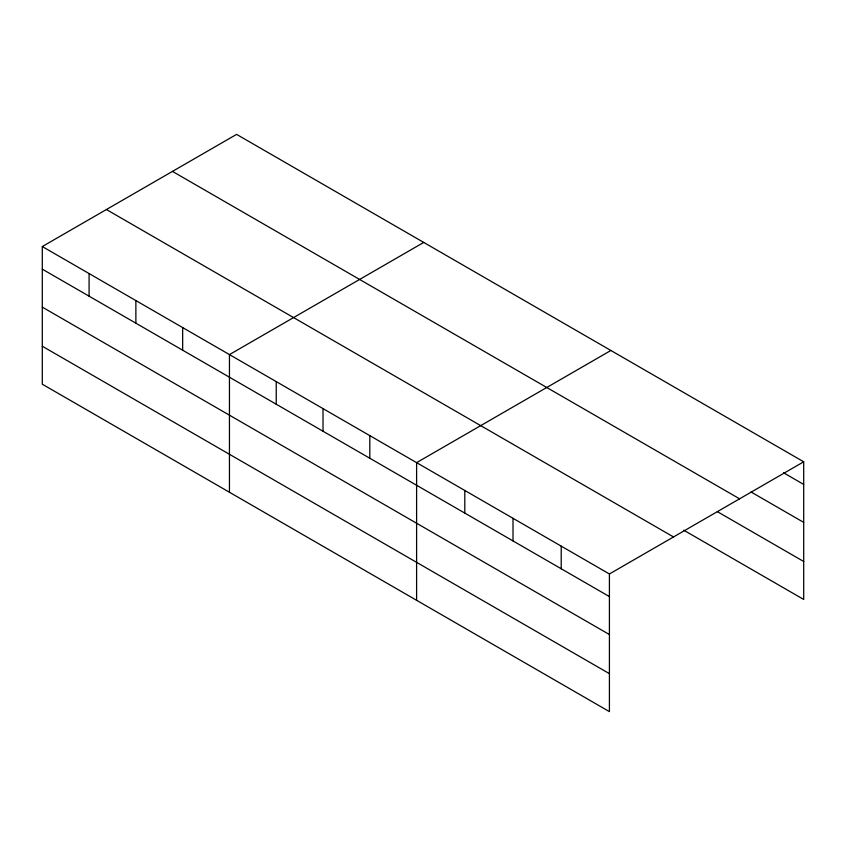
<?xml version="1.0" encoding="UTF-8"?>
<svg xmlns="http://www.w3.org/2000/svg" width="846" height="846" viewBox="0 0 846 846"><rect width="100%" height="100%" fill="white"/><g stroke="black" fill="none" stroke-linecap="round" stroke-linejoin="round"><path stroke-width="1.27" d="M609.416 634.553L609.416 573.969L42.3 246.546L42.3 384.2L609.416 711.623L609.416 634.553L42.3 307.13M683.748 530.199L803.7 599.454L803.7 461.8L236.584 134.377L42.3 246.546M423.73 242.432L229.446 354.601L229.446 492.245M610.875 350.477L416.602 462.646L416.602 600.3M609.416 573.969L803.7 461.8M783.523 472.777L803.7 484.42M751.015 491.96L803.7 522.384M172.468 171.4L739.584 498.823M717.376 511.661L803.7 561.49M106.416 209.533L673.532 536.956M42.3 269.165L609.416 596.589M42.3 346.236L609.416 673.659M561.215 546.135L561.215 568.755M513.014 518.312L513.014 540.932M464.803 490.479L464.803 513.099M369.808 435.637L369.808 458.257M323.024 408.618L323.024 431.238M276.24 381.609L276.24 404.229M182.662 327.582L182.662 350.202M135.878 300.573L135.878 323.193M89.084 273.554L89.084 296.174"/></g></svg>
